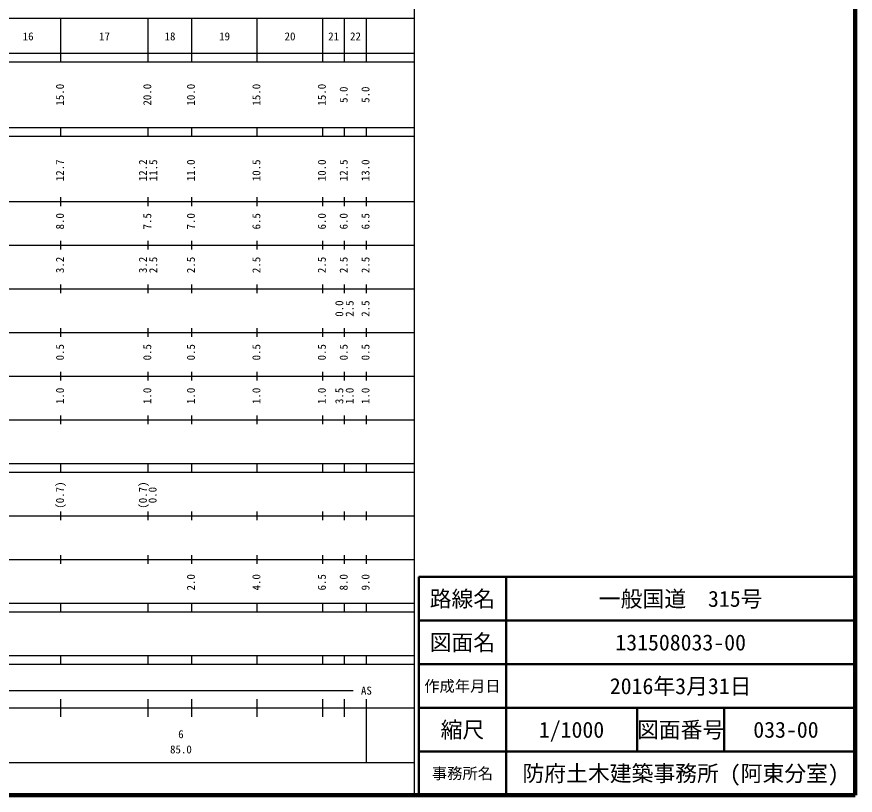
# Model space of a CAD drawing. Units: millimetres on the paper, enlarged 1000 times. Extents: x 40000 to 680000, y 20000 to 380000.
# Drawn here: x 487888 to 680000, y 20000 to 198357 of the extents above; entities that cross this region are included whole.
import ezdxf
from ezdxf.enums import TextEntityAlignment as Align

# ---------------------------------------------------------------- set-up
doc = ezdxf.new("R2010")
doc.units = ezdxf.units.MM
doc.header["$LTSCALE"] = 1000
for name, color, linetype, lineweight in [('M-TTL', 2, 'Continuous', 140), ('M-TTL-BAND', 7, 'Continuous', 25), ('M-TTL-FRAM', 2, 'Continuous', 50), ('M-TTL-LINE', 7, 'Continuous', 50)]:
    doc.layers.add(name, color=color, linetype=linetype, lineweight=lineweight)
doc.layers.add('M-TTL-TXT', color=7, linetype='Continuous')
doc.styles.add('ＭＳ ゴシック', font='')
doc.styles.get('ＭＳ ゴシック').set_extended_font_data('MS Gothic')

msp = doc.modelspace()

# ---------------------------------------------------------------- linework, layer by layer
at = {"layer": 'M-TTL'}
for p, q in [((680000, 20000), (680000, 380000)), ((40000, 20000), (680000, 20000))]:
    msp.add_line(p, q, dxfattribs=at)
at = {"layer": 'M-TTL-BAND'}
for p, q in [((579000, 20000), (579000, 370000)), ((68000, 198000), (579000, 198000)), ((498000, 188000), (498000, 198000)), ((518000, 188000), (518000, 198000)), ((528000, 188000), (528000, 198000)), ((543000, 188000), (543000, 198000)), ((558000, 188000), (558000, 198000)), ((563000, 188000), (563000, 198000)), ((568000, 188000), (568000, 198000)), ((40000, 190000), (579000, 190000)), ((40000, 188000), (579000, 188000)), ((40000, 173000), (579000, 173000)), ((498000, 171000), (498000, 173000)), ((518000, 171000), (518000, 173000)), ((528000, 171000), (528000, 173000)), ((543000, 171000), (543000, 173000)), ((558000, 171000), (558000, 173000)), ((563000, 171000), (563000, 173000)), ((568000, 171000), (568000, 173000)), ((40000, 171000), (579000, 171000)), ((40000, 156000), (579000, 156000)), ((498000, 155000), (498000, 157000)), ((518000, 155000), (518000, 157000)), ((528000, 155000), (528000, 157000)), ((543000, 155000), (543000, 157000)), ((558000, 155000), (558000, 157000)), ((563000, 155000), (563000, 157000)), ((568000, 155000), (568000, 157000)), ((498000, 145000), (498000, 147000)), ((518000, 145000), (518000, 147000)), ((528000, 145000), (528000, 147000)), ((543000, 145000), (543000, 147000)), ((558000, 145000), (558000, 147000)), ((563000, 145000), (563000, 147000)), ((568000, 145000), (568000, 147000)), ((46000, 146000), (579000, 146000)), ((498000, 135000), (498000, 137000)), ((518000, 135000), (518000, 137000)), ((528000, 135000), (528000, 137000)), ((543000, 135000), (543000, 137000)), ((558000, 135000), (558000, 137000)), ((563000, 135000), (563000, 137000)), ((568000, 135000), (568000, 137000)), ((52000, 136000), (579000, 136000)), ((498000, 125000), (498000, 127000)), ((518000, 125000), (518000, 127000)), ((528000, 125000), (528000, 127000)), ((543000, 125000), (543000, 127000)), ((558000, 125000), (558000, 127000)), ((563000, 125000), (563000, 127000)), ((568000, 125000), (568000, 127000)), ((46000, 126000), (579000, 126000)), ((52000, 116000), (579000, 116000)), ((498000, 115000), (498000, 117000)), ((518000, 115000), (518000, 117000)), ((528000, 115000), (528000, 117000)), ((543000, 115000), (543000, 117000)), ((558000, 115000), (558000, 117000)), ((563000, 115000), (563000, 117000)), ((568000, 115000), (568000, 117000)), ((46000, 106000), (579000, 106000)), ((498000, 105000), (498000, 107000)), ((518000, 105000), (518000, 107000)), ((528000, 105000), (528000, 107000)), ((543000, 105000), (543000, 107000)), ((558000, 105000), (558000, 107000)), ((563000, 105000), (563000, 107000)), ((568000, 105000), (568000, 107000)), ((40000, 96000), (579000, 96000)), ((498000, 94000), (498000, 96000)), ((518000, 94000), (518000, 96000)), ((528000, 94000), (528000, 96000)), ((543000, 94000), (543000, 96000)), ((558000, 94000), (558000, 96000)), ((563000, 94000), (563000, 96000)), ((568000, 94000), (568000, 96000)), ((40000, 94000), (579000, 94000)), ((498000, 83000), (498000, 85000)), ((518000, 83000), (518000, 85000)), ((528000, 83000), (528000, 85000)), ((543000, 83000), (543000, 85000)), ((558000, 83000), (558000, 85000)), ((563000, 83000), (563000, 85000)), ((568000, 83000), (568000, 85000)), ((49000, 84000), (579000, 84000)), ((498000, 73000), (498000, 75000)), ((518000, 73000), (518000, 75000)), ((528000, 73000), (528000, 75000)), ((543000, 73000), (543000, 75000)), ((558000, 73000), (558000, 75000)), ((563000, 73000), (563000, 75000)), ((568000, 73000), (568000, 75000)), ((40000, 74000), (579000, 74000)), ((40000, 64000), (579000, 64000)), ((498000, 62000), (498000, 64000)), ((518000, 62000), (518000, 64000)), ((528000, 62000), (528000, 64000)), ((543000, 62000), (543000, 64000)), ((558000, 62000), (558000, 64000)), ((563000, 62000), (563000, 64000)), ((568000, 62000), (568000, 64000)), ((40000, 62000), (579000, 62000)), ((40000, 52000), (579000, 52000)), ((498000, 50000), (498000, 52000)), ((518000, 50000), (518000, 52000)), ((528000, 50000), (528000, 52000)), ((543000, 50000), (543000, 52000)), ((558000, 50000), (558000, 52000)), ((563000, 50000), (563000, 52000)), ((568000, 50000), (568000, 52000)), ((40000, 50000), (579000, 50000)), ((71000, 44000), (565000, 44000)), ((498000, 38000), (498000, 42000)), ((518000, 38000), (518000, 42000)), ((528000, 38000), (528000, 42000)), ((543000, 38000), (543000, 42000)), ((558000, 38000), (558000, 42000)), ((563000, 38000), (563000, 42000)), ((568000, 27500), (568000, 42000)), ((40000, 40000), (579000, 40000)), ((68000, 27500), (579000, 27500))]:
    msp.add_line(p, q, dxfattribs=at)
at = {"layer": 'M-TTL-FRAM'}
for p, q in [((680000, 70000), (580000, 70000)), ((580000, 70000), (580000, 20000))]:
    msp.add_line(p, q, dxfattribs=at)
at = {"layer": 'M-TTL-LINE'}
for p, q in [((600000, 70000), (600000, 20000)), ((680000, 60000), (580000, 60000)), ((680000, 50000), (580000, 50000)), ((680000, 40000), (580000, 40000)), ((630000, 40000), (630000, 30000)), ((650000, 40000), (650000, 30000)), ((680000, 30000), (580000, 30000))]:
    msp.add_line(p, q, dxfattribs=at)

# ---------------------------------------------------------------- texts
at = {"layer": 'M-TTL-BAND', "style": 'ＭＳ ゴシック'}
for s, p in [('16', (490500, 192405)), ('17', (508000, 192405)), ('18', (523000, 192405)), ('19', (535500, 192405)), ('20', (550500, 192405)), ('21', (560500, 192405)), ('22', (565500, 192405)), ('AS', (568000, 42500)), ('6', (525500, 32523)), ('85.0', (525500, 29033))]:
    msp.add_text(s, height=1833, dxfattribs=at).set_placement(p, align=Align.BOTTOM_CENTER)
for s, p in [('15.0', (499247, 180500)), ('20.0', (519247, 180500)), ('10.0', (529247, 180500)), ('15.0', (544247, 180500)), ('15.0', (559247, 180500)), ('5.0', (564247, 180500)), ('5.0', (569247, 180500)), ('12.7', (499247, 163174)), ('12.2', (518247, 163174)), ('11.5', (520617, 163174)), ('11.0', (529247, 163174)), ('10.5', (544247, 163174)), ('10.0', (559247, 163174)), ('12.5', (564247, 163174)), ('13.0', (569247, 163174)), ('8.0', (499247, 151500)), ('7.5', (519247, 151500)), ('7.0', (529247, 151500)), ('6.5', (544247, 151500)), ('6.0', (559247, 151500)), ('6.0', (564247, 151500)), ('6.5', (569247, 151500)), ('3.2', (499247, 141500)), ('3.2', (518247, 141500)), ('2.5', (520617, 141500)), ('2.5', (529247, 141500)), ('2.5', (544247, 141500)), ('2.5', (559247, 141500)), ('2.5', (564247, 141500)), ('2.5', (569247, 141500)), ('0.0', (563247, 131500)), ('2.5', (565617, 131500)), ('2.5', (569247, 131500)), ('0.5', (499247, 121500)), ('0.5', (519247, 121500)), ('0.5', (529247, 121500)), ('0.5', (544247, 121500)), ('0.5', (559247, 121500)), ('0.5', (564247, 121500)), ('0.5', (569247, 121500)), ('1.0', (499247, 111500)), ('1.0', (519247, 111500)), ('1.0', (529247, 111500)), ('1.0', (544247, 111500)), ('1.0', (559247, 111500)), ('3.5', (563247, 111500)), ('1.0', (565617, 111500)), ('1.0', (569247, 111500)), ('(0.7)', (499247, 88764)), ('(0.7)', (518247, 88764)), ('0.0', (520458, 88764)), ('2.0', (529247, 68789)), ('4.0', (544247, 68789)), ('6.5', (559247, 68789)), ('8.0', (564247, 68789)), ('9.0', (569247, 68789))]:
    msp.add_text(s, height=1833, rotation=90, dxfattribs=at).set_placement(p, align=Align.BOTTOM_CENTER)
at = {"layer": 'M-TTL-TXT', "style": 'ＭＳ ゴシック'}
for s, height, p in [('路線名', 3666, (590000, 65000)), ('路線名', 3666, (590000, 65000)), ('一般国道\u3000315号', 3666, (640000, 65000)), ('図面名', 3666, (590000, 55000)), ('図面名', 3666, (590000, 55000)), ('131508033-00', 3666, (640000, 55000)), ('作成年月日', 2566, (590000, 45000)), ('作成年月日', 2566, (590000, 45000)), ('2016年3月31日', 3666, (640000, 45000)), ('縮尺', 3666, (590000, 35000)), ('縮尺', 3666, (590000, 35000)), ('1/1000', 3666, (615000, 35000)), ('図面番号', 3666, (640000, 35000)), ('図面番号', 3666, (640000, 35000)), ('033-00', 3666, (664125, 35000)), ('防府土木建築事務所 (阿東分室)', 3666, (640000, 25000)), ('事務所名', 2566, (590000, 25000)), ('事務所名', 2566, (590000, 25000))]:
    msp.add_text(s, height=height, dxfattribs=at).set_placement(p, align=Align.MIDDLE_CENTER)

doc.saveas('drawing.dxf')
